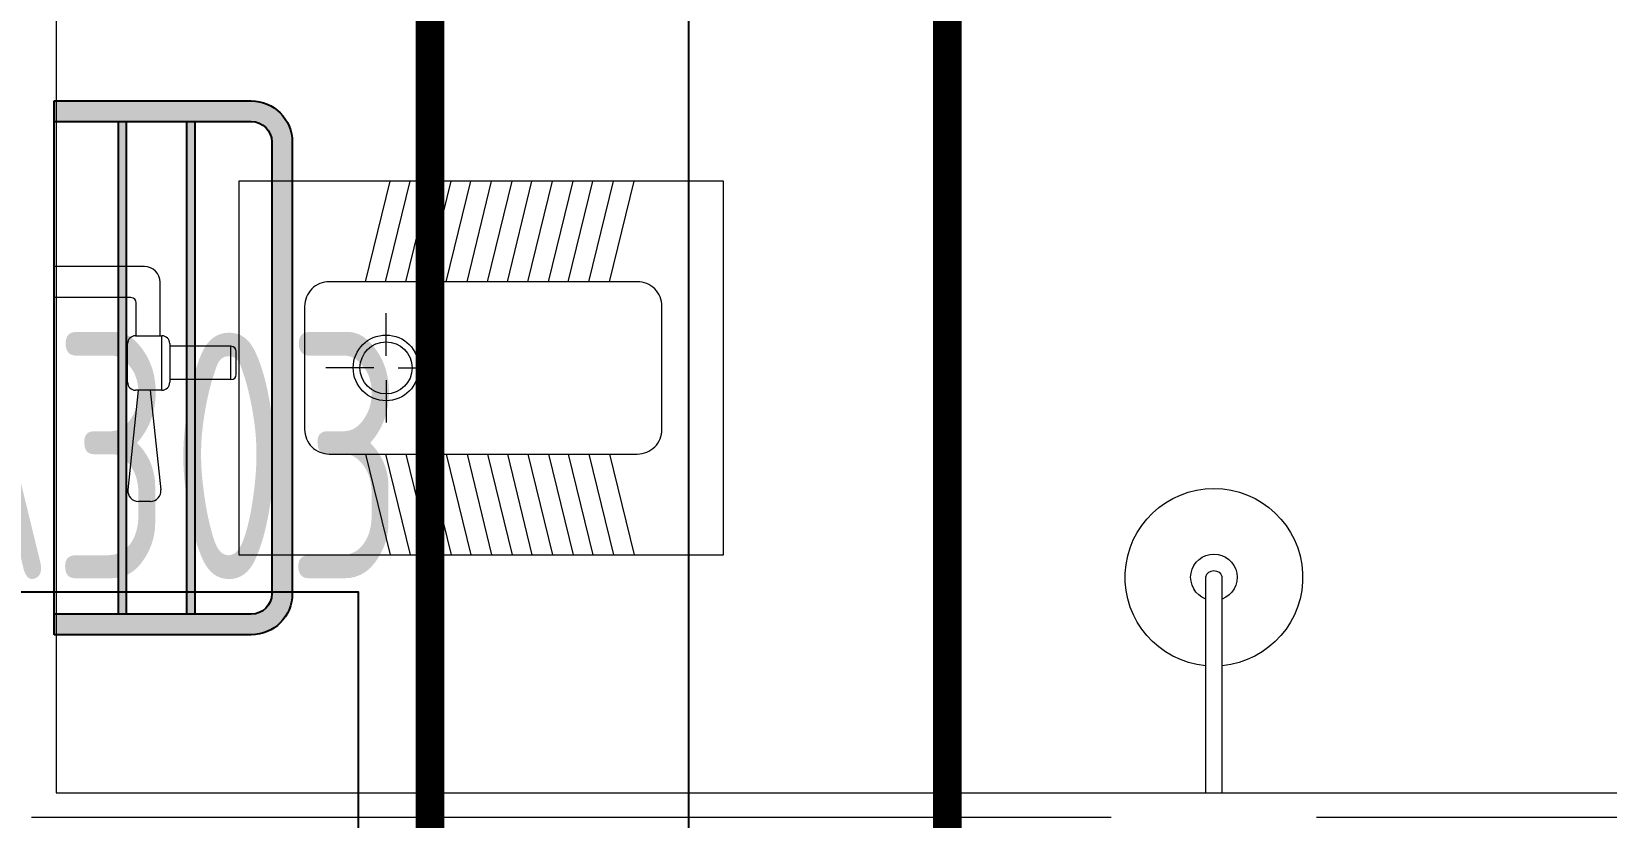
# Model space of a CAD drawing. Extents: x 4 to 13611208, y -605838 to 574722.
# Drawn here: x 13285932 to 13287850, y 190910 to 191867 of the extents above; entities that cross this region are included whole.
import ezdxf

# ---------------------------------------------------------------- set-up
doc = ezdxf.new("R2010")
doc.units = 0
doc.header["$LTSCALE"] = 1000
doc.header["$MEASUREMENT"] = 0
doc.linetypes.add('CENTER2', pattern=[28.575, 19.05, -3.175, 3.175, -3.175])
for name, color, linetype in [('0填充', 8, 'Continuous'), ('DUCT-K-P标注', 7, 'Continuous'), ('DUCT-X-P中心线', 5, 'CENTER2'), ('DUCT-X-P管', 31, 'Continuous'), ('洁具', 253, 'Continuous')]:
    doc.layers.add(name, color=color, linetype=linetype)
doc.layers.add('1-卫生洁具', color=8, linetype='Continuous', lineweight=5)
doc.layers.add('建筑底图', color=8, linetype='Continuous', lineweight=13)
doc.styles.add('RS9', font='gbenor.shx', dxfattribs={"width": 0.8, "height": 300, "bigfont": 'hztxt.shx'})

# ---------------------------------------------------------------- blocks, each defined once
blk = doc.blocks.new('蹲便器')
at = {"layer": '洁具', "color": 8, "lineweight": 5}
for p, q in [((-75518.7, -530036.9), (-75548.7, -529914.3)), ((-75493.6, -530036.9), (-75523.6, -529914.3)), ((-75468.4, -530036.9), (-75498.4, -529914.3)), ((-75444.4, -530036.9), (-75474.4, -529914.3)), ((-75419.3, -530036.9), (-75449.3, -529914.3)), ((-75394.2, -530036.9), (-75424.2, -529914.3)), ((-75370.2, -530036.9), (-75400.2, -529914.3)), ((-75345.1, -530036.9), (-75375.1, -529914.3)), ((-75319.9, -530036.9), (-75349.9, -529914.3)), ((-75295.9, -530036.9), (-75325.9, -529914.3)), ((-75270.8, -530036.9), (-75300.8, -529914.3)), ((-75245.7, -530036.9), (-75275.7, -529914.3)), ((-75221.7, -530036.9), (-75251.7, -529914.3)), ((-74959.3, -530114.6), (-74972.5, -529993.3)), ((-74959.7, -529979.2), (-74945, -529979.2)), ((-74944.8, -530114.6), (-74932.3, -529993.3)), ((-75246.5, -530127), (-75246.5, -530075.2)), ((-75057.7, -530127.5), (-74983.1, -530127.5)), ((-75057.7, -530127.5), (-75057.7, -530168.1)), ((-74983.1, -530171.3), (-74983.1, -530124.2)), ((-74973.5, -530114.6), (-74941.5, -530114.6)), ((-74973.5, -530114.6), (-74973.5, -530180.9)), ((-74931.9, -530124.2), (-74931.9, -530171.3)), ((-75261.2, -530141.8), (-75313.1, -530141.8)), ((-75231.7, -530141.8), (-75173.2, -530141.8)), ((-75064.1, -530133.9), (-75064.1, -530161.7)), ((-75246.5, -530156.6), (-75246.5, -530208.4)), ((-75057.7, -530168.1), (-74983.1, -530168.1)), ((-74941.5, -530180.9), (-74973.5, -530180.9)), ((-74971.5, -530180.9), (-74971.5, -530246.1)), ((-74942.4, -530180.9), (-74942.4, -530220.9)), ((-74936, -530227.3), (-74842.4, -530227.3)), ((-75518.7, -530246.7), (-75548.7, -530369.3)), ((-75493.6, -530246.7), (-75523.6, -530369.3)), ((-75468.4, -530246.7), (-75498.4, -530369.3)), ((-75444.4, -530246.7), (-75474.4, -530369.3)), ((-75419.3, -530246.7), (-75449.3, -530369.3)), ((-75394.2, -530246.7), (-75424.2, -530369.3)), ((-75370.2, -530246.7), (-75400.2, -530369.3)), ((-75345.1, -530246.7), (-75375.1, -530369.3)), ((-75319.9, -530246.7), (-75349.9, -530369.3)), ((-75295.9, -530246.7), (-75325.9, -530369.3)), ((-75270.8, -530246.7), (-75300.8, -530369.3)), ((-75245.7, -530246.7), (-75275.7, -530369.3)), ((-75221.7, -530246.7), (-75251.7, -530369.3)), ((-74952.3, -530265.3), (-74842.4, -530265.3))]:
    blk.add_line(p, q, dxfattribs=at)
blk.add_lwpolyline([(-75657.4, -529914.3), (-75657.4, -530369.3), (-75067.4, -530369.3), (-75067.4, -529914.3)], close=True, dxfattribs=at)
blk.add_lwpolyline([(-75582.4, -530066.9), (-75582.4, -530216.7, 0.414214), (-75552.4, -530246.7), (-75177.4, -530246.7, 0.414214), (-75147.4, -530216.7), (-75147.4, -530066.9, 0.414214), (-75177.4, -530036.9), (-75552.4, -530036.9, 0.414214)], format="xyb", close=True, dxfattribs=at)
for radius in [40, 31.7]:
    blk.add_circle((-75246.5, -530141.8), radius, dxfattribs=at)
for centre, radius, start, end in [((-74959.7, -529992), 12.8, 90, 185.6498), ((-74945, -529992), 12.8, 354.3502, 90), ((-75057.7, -530133.9), 6.4, 90, 180), ((-74973.5, -530124.2), 9.6, 90, 180), ((-74941.5, -530124.2), 9.6, 0, 90), ((-75057.7, -530161.7), 6.4, 180, 270), ((-74973.5, -530171.3), 9.6, 180, 270), ((-74941.5, -530171.3), 9.6, 270, 0), ((-74936, -530220.9), 6.4, 180, 270), ((-74952.3, -530246.1), 19.2, 180, 270)]:
    blk.add_arc(centre, radius, start, end, dxfattribs=at)
blk = doc.blocks.new('dtyk')
at = {"layer": '1-卫生洁具'}
blk.add_line((4640617.3, -760379.9), (4640637.3, -760379.9), dxfattribs=at)
for points in [[(4640503.7, -760379.9), (4640760.1, -760379.9)], [(4640617.3, -760379.9), (4640617.3, -760643.1)], [(4640637.3, -760379.9), (4640637.3, -760643.1)]]:
    blk.add_lwpolyline(points, dxfattribs=at)
for centre, radius, start, end in [((4640627.3, -760642.4), 108.1, 95.306, 84.694), ((4640627.3, -760642.4), 28.3, 110.6725, 69.3275), ((4640627.3, -760640), 10.5, 197.2381, 342.7619)]:
    blk.add_arc(centre, radius, start, end, dxfattribs=at)
blk = doc.blocks.new('hukk')
at = {"layer": '0填充', "linetype": 'ByBlock', "lineweight": -3}
h = blk.add_hatch(color=0, dxfattribs=at)
h.dxf.hatch_style = 1
h.paths.add_polyline_path([(-678278.6, -731628.3, -0.414214), (-678253.6, -731653.3), (-678253.6, -732203.3, -0.414214), (-678278.6, -732228.3), (-678518.6, -732228.3), (-678518.6, -732253.3), (-678278.6, -732253.3, 0.414214), (-678228.6, -732203.3), (-678228.6, -731653.3, 0.414214), (-678278.6, -731603.3), (-678518.6, -731603.3), (-678518.6, -731628.3)])
h = blk.add_hatch(color=0, dxfattribs=at)
h.dxf.hatch_style = 1
h.paths.add_polyline_path([(-678430.3, -731628.3), (-678440.3, -731628.3), (-678440.3, -732228.3), (-678430.3, -732228.3)])
h.paths.add_polyline_path([(-678347, -731628.3), (-678357, -731628.3), (-678357, -732228.3), (-678347, -732228.3)])
at = {"layer": '0填充', "color": 0, "linetype": 'ByBlock', "lineweight": -3}
for p, q in [((-678278.6, -731603.3), (-678518.6, -731603.3)), ((-678518.6, -731603.3), (-678518.6, -732253.3)), ((-678278.6, -731628.3), (-678518.6, -731628.3)), ((-678440.3, -731628.3), (-678440.3, -732228.3)), ((-678430.3, -731628.3), (-678430.3, -732228.3)), ((-678357, -731628.3), (-678357, -732228.3)), ((-678347, -731628.3), (-678347, -732228.3)), ((-678253.6, -732203.3), (-678253.6, -731653.3)), ((-678228.6, -732203.3), (-678228.6, -731653.3)), ((-678518.6, -732228.3), (-678278.6, -732228.3)), ((-678518.6, -732253.3), (-678278.6, -732253.3))]:
    blk.add_line(p, q, dxfattribs=at)
for centre, radius, start, end in [((-678278.6, -731653.3), 50, 0, 90), ((-678278.6, -731653.3), 25, 0, 90), ((-678278.6, -732203.3), 25, 270, 0), ((-678278.6, -732203.3), 50, 270, 0)]:
    blk.add_arc(centre, radius, start, end, dxfattribs=at)

msp = doc.modelspace()

# ---------------------------------------------------------------- linework, layer by layer
at = {"layer": 'DUCT-K-P标注', "elevation": 3735}
msp.add_lwpolyline([(13283757.6, 191184.1), (13286330.1, 191184.1), (13286330.1, 190584.5)], dxfattribs=at)
at = {"layer": 'DUCT-X-P中心线'}
msp.add_line((13286732.4, 192184.3), (13286732.4, 186248.3), dxfattribs=at)
at = {"layer": 'DUCT-X-P管', "const_width": 35}
for points in [[(13286417.4, 192184.3), (13286417.4, 186248.3)], [(13287047.4, 186248.3), (13287047.4, 192184.3)]]:
    msp.add_lwpolyline(points, dxfattribs=at)
at = {"layer": '建筑底图'}
for p, q in [((13285962.4, 192849.5), (13285962.4, 190939.5)), ((13285962.4, 190939.5), (13289512.4, 190939.5)), ((13287246.9, 190909.5), (13285932.4, 190909.5)), ((13289542.4, 190909.5), (13287496.9, 190909.5))]:
    msp.add_line(p, q, dxfattribs=at)

# ---------------------------------------------------------------- block references
at = {"layer": '建筑底图', "linetype": 'ByBlock', "lineweight": -3, "xscale": -1, "rotation": 180}
for name, p in [('hukk', (13964478.5, -540471.3)), ('dtyk', (8646744.6, -569440.4))]:
    msp.add_blockref(name, p, dxfattribs=at)
at = {"layer": '建筑底图', "linetype": 'ByBlock', "lineweight": -3, "rotation": 180}
msp.add_blockref('蹲便器', (13211117.5, -338684.8), dxfattribs=at)

# ---------------------------------------------------------------- texts
at = {"layer": 'DUCT-K-P标注', "style": 'RS9', "width": 0.8}
msp.add_text('风口立管设FDTP-A303', height=300, rotation=359.9962, dxfattribs=at).set_placement((13283783.2, 191200, 3225))

doc.saveas('drawing.dxf')
